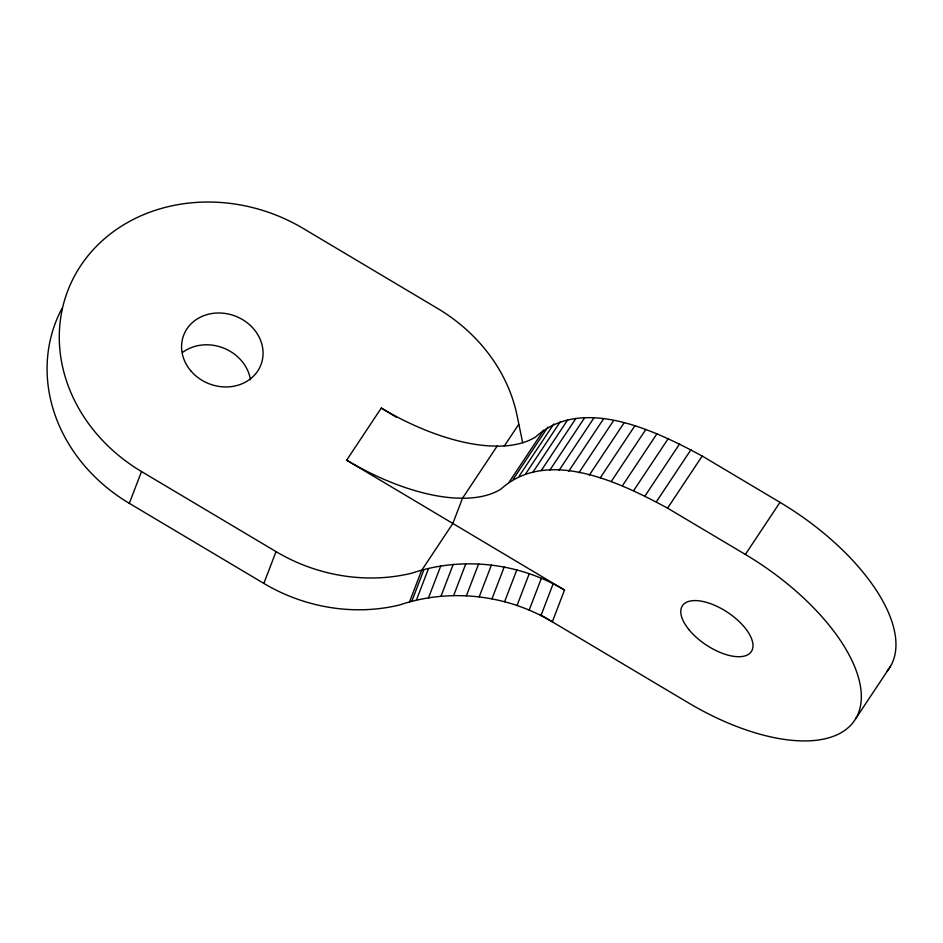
<?xml version="1.0" encoding="UTF-8"?>
<svg xmlns="http://www.w3.org/2000/svg" width="943" height="943" viewBox="0 0 943 943"><rect width="100%" height="100%" fill="white"/><g stroke="black" fill="none" stroke-linecap="round" stroke-linejoin="round"><path stroke-width="1.41" d="M539.761 614.365L688.402 702.841A165.496 77.986 33.6 0 0 858.484 712.943A165.496 77.986 33.6 0 0 745.371 554.449L667.573 508.147C621.354 483.181 547.6 446.97 500.981 489.052A165.496 77.986 33.6 0 1 464.298 498.246L455.104 498.034A165.496 77.986 33.6 0 1 346.635 460.16L564.515 590.035L552.315 621.838C506.969 594.514 450.011 588.043 399.832 604.899A165.496 145.175 21 0 1 263.84 583.422L129.309 503.338L141.509 471.547A165.496 145.175 21 0 1 80.709 265.678A165.496 145.175 21 0 1 303.104 228.395L437.635 308.479A165.496 145.175 21 0 1 516.988 415.191L522.681 442.715M263.84 583.422L276.04 551.62A165.496 145.175 21 0 0 412.044 573.108C462.223 556.24 519.18 562.712 564.515 590.035M886.915 671.404A165.496 77.986 33.6 0 0 779.991 502.348L702.205 456.035C655.986 431.081 582.232 394.869 535.612 436.951A165.496 77.986 33.6 0 1 498.918 446.145L489.735 445.933A165.496 77.986 33.6 0 1 381.255 408.06L396.378 417.23M409.345 602.353L421.556 570.55L452.805 523.53L462.53 498.21L497.15 446.098M411.702 601.504L423.914 569.702M416.311 600.349L428.511 568.558M428.511 597.838L440.723 566.036M440.982 596.224L453.194 564.421M453.642 595.505L465.854 563.702M466.42 595.705L478.62 563.902M479.221 596.813L491.421 565.022M491.975 598.829L504.175 567.026M504.599 601.74L516.799 569.937M517.023 605.512L529.223 573.721M529.164 610.145L541.365 578.342M540.952 615.59L553.152 583.8M346.576 460.302L381.255 408.06M504.257 446.11L518.674 424.409M509.02 482.344L543.651 430.232M513.228 479.244L547.848 427.144M519.169 476.074L553.8 423.961M525.852 473.551L560.484 421.45M533.243 471.7L567.863 419.6M541.27 470.533L575.902 418.433M549.91 470.05L584.542 417.949M559.105 470.274L593.736 418.162M568.782 471.17L603.414 419.069M578.908 472.761L613.528 420.661M589.387 475.036L624.018 422.935M600.184 477.96L634.816 425.859M611.217 481.531L645.849 429.43M622.427 485.728L657.047 433.627M633.731 490.513L668.363 438.412M645.071 495.865L679.703 443.764M656.375 501.759L691.007 449.658M667.573 508.147L702.205 456.035M745.371 554.449L779.991 502.348M855.82 718.507L890.44 666.395M141.509 471.547L276.04 551.62M129.309 503.338A165.496 145.175 21 0 1 61.92 308.526M182.683 352.34A41.374 36.294 21 0 1 223.915 348.203A41.374 36.294 21 0 1 250.461 379.793M190.769 370.788A41.374 36.294 21 0 0 260.433 366.025A41.374 36.294 21 0 0 215.735 313.088A41.374 36.294 21 0 0 190.769 370.788M689.074 629.806A41.374 19.497 33.6 0 0 750.734 652.367A41.374 19.497 33.6 0 0 710.845 603.779A41.374 19.497 33.6 0 0 689.074 629.806"/></g></svg>
